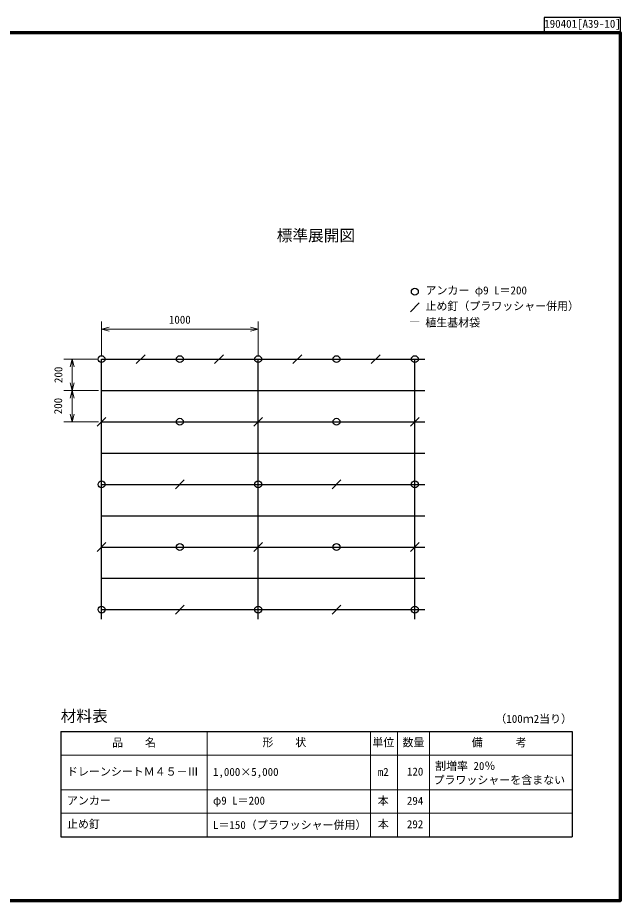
# Model space of a CAD drawing. Units: millimetres, scale not verified. Extents: x 200 to 8200, y 200 to 5838.
# Drawn here: x 4353 to 8200, y 200 to 5838 of the extents above; entities that cross this region are included whole.
import ezdxf
from ezdxf.enums import TextEntityAlignment as Align

# ---------------------------------------------------------------- set-up
doc = ezdxf.new("R2010")
doc.units = ezdxf.units.MM
doc.header["$LTSCALE"] = 20
for name, color, linetype, lineweight in [('C-DOC', 3, 'Continuous', 25), ('C-MTR-FRAM', 5, 'Continuous', 25), ('C-MTR-LINE', 5, 'Continuous', 13), ('C-STR', 7, 'Continuous', 25), ('C-STR-DIM', 1, 'Continuous', 13), ('C-STR-TXT', 7, 'Continuous', 25), ('C-TTL', 2, 'Continuous', 70)]:
    doc.layers.add(name, color=color, linetype=linetype, lineweight=lineweight)
for name, color, linetype in [('C-MTR', 5, 'Continuous'), ('C-MTR-TXT', 5, 'Continuous'), ('C-TTL-TXT', 7, 'Continuous')]:
    doc.layers.add(name, color=color, linetype=linetype)
doc.styles.add('ＭＳ ゴシック', font='')
doc.styles.get('ＭＳ ゴシック').set_extended_font_data('MS Gothic')

msp = doc.modelspace()

# ---------------------------------------------------------------- linework, layer by layer
at = {"layer": 'C-DOC'}
for p, q in [((8200, 5838), (7714.24, 5838)), ((7714.24, 5838), (7714.24, 5750)), ((8200, 5750), (8200, 5838)), ((7714.24, 5750), (8200, 5750))]:
    msp.add_line(p, q, dxfattribs=at)
at = {"layer": 'C-MTR-FRAM'}
for p, q in [((4627.97, 1278.33), (4627.97, 606.1)), ((4627.97, 1278.33), (7892.17, 1278.33)), ((7892.17, 1278.33), (7892.17, 606.1)), ((4627.97, 606.1), (7892.17, 606.1))]:
    msp.add_line(p, q, dxfattribs=at)
at = {"layer": 'C-MTR-LINE'}
for p, q in [((5561.97, 1278.33), (5561.97, 606.1)), ((6604.34, 1278.33), (6604.34, 606.1)), ((6778.34, 1278.33), (6778.34, 606.1)), ((6982.34, 1278.33), (6982.34, 606.1)), ((4627.97, 1128.33), (7892.17, 1128.33)), ((4627.97, 906.1), (7892.17, 906.1)), ((4627.97, 756.1), (7892.17, 756.1))]:
    msp.add_line(p, q, dxfattribs=at)
at = {"layer": 'C-STR'}
for p, q in [((5109.98, 3628.52), (5166.55, 3685.08)), ((5609.98, 3628.52), (5666.55, 3685.08)), ((6109.98, 3628.52), (6166.55, 3685.08)), ((6609.98, 3628.52), (6666.55, 3685.08)), ((4888.26, 1996.8), (4888.26, 3656.8)), ((5888.26, 1996.8), (5888.26, 3656.8)), ((6888.26, 1996.8), (6888.26, 3656.8)), ((4859.98, 3228.52), (4916.55, 3285.08)), ((5859.98, 3228.52), (5916.55, 3285.08)), ((6859.98, 3228.52), (6916.55, 3285.08)), ((5359.98, 2828.52), (5416.55, 2885.08)), ((6359.98, 2828.52), (6416.55, 2885.08)), ((4859.98, 2428.52), (4916.55, 2485.08)), ((5859.98, 2428.52), (5916.55, 2485.08)), ((6859.98, 2428.52), (6916.55, 2485.08)), ((5359.98, 2028.52), (5416.55, 2085.08)), ((6359.98, 2028.52), (6416.55, 2085.08))]:
    msp.add_line(p, q, dxfattribs=at)
at = {"layer": 'C-STR', "color": 3}
for p, q in [((4888.26, 3656.8), (6951.26, 3656.8)), ((4888.26, 3456.8), (6951.26, 3456.8)), ((4888.26, 3256.8), (6951.26, 3256.8)), ((4888.26, 3056.8), (6951.26, 3056.8)), ((4888.26, 2856.8), (6951.26, 2856.8)), ((4888.26, 2656.8), (6951.26, 2656.8)), ((4888.26, 2456.8), (6951.26, 2456.8)), ((4888.26, 2256.8), (6951.26, 2256.8)), ((4888.26, 2056.8), (6951.26, 2056.8))]:
    msp.add_line(p, q, dxfattribs=at)
at = {"layer": 'C-STR'}
for centre in [(4888.26, 3656.8), (5388.26, 3656.8), (5888.26, 3656.8), (6388.26, 3656.8), (6888.26, 3656.8), (5388.26, 3256.8), (6388.26, 3256.8), (4888.26, 2856.8), (5888.26, 2856.8), (6888.26, 2856.8), (5388.26, 2456.8), (6388.26, 2456.8), (4888.26, 2056.8), (5888.26, 2056.8), (6888.26, 2056.8)]:
    msp.add_circle(centre, 22, dxfattribs=at)
at = {"layer": 'C-STR-DIM'}
for p, q in [((4888.26, 3676.8), (4888.26, 3896.8)), ((5888.26, 3676.8), (5888.26, 3896.8)), ((4888.26, 3847.8), (4936.56, 3860.74)), ((4888.26, 3847.8), (4936.56, 3834.86)), ((4888.26, 3847.8), (5888.26, 3847.8)), ((4888.26, 3836.8), (4888.26, 3807.8)), ((5888.26, 3847.8), (5839.97, 3860.74)), ((5888.26, 3847.8), (5839.97, 3834.86)), ((5888.26, 3836.8), (5888.26, 3807.8)), ((4868.26, 3656.8), (4648.26, 3656.8)), ((4701.65, 3656.8), (4688.71, 3608.5)), ((4701.65, 3656.8), (4714.59, 3608.5)), ((4701.65, 3456.8), (4701.65, 3656.8)), ((4701.65, 3456.8), (4688.71, 3505.1)), ((4701.65, 3456.8), (4714.59, 3505.1)), ((4868.26, 3456.8), (4648.26, 3456.8)), ((4701.65, 3456.8), (4688.71, 3408.5)), ((4701.65, 3256.8), (4701.65, 3456.8)), ((4701.65, 3456.8), (4714.59, 3408.5)), ((4701.65, 3256.8), (4688.71, 3305.1)), ((4701.65, 3256.8), (4714.59, 3305.1)), ((4868.26, 3256.8), (4648.26, 3256.8))]:
    msp.add_line(p, q, dxfattribs=at)
at = {"layer": 'C-STR-TXT'}
msp.add_line((6859.98, 3959.22), (6916.55, 4015.78), dxfattribs=at)
msp.add_circle((6888.26, 4087.5), 22, dxfattribs=at)
at = {"layer": 'C-TTL'}
msp.add_lwpolyline([(200, 200), (8200, 200), (8200, 5740), (200, 5740)], close=True, dxfattribs=at)

# ---------------------------------------------------------------- texts
at = {"layer": 'C-DOC', "style": 'ＭＳ ゴシック'}
msp.add_text('190401[A39-10]', height=51.32, dxfattribs=at).set_placement((7714.24, 5758), align=Align.BOTTOM_LEFT)
at = {"layer": 'C-MTR', "style": 'ＭＳ ゴシック'}
msp.add_text('材料表', height=73.31, dxfattribs=at).set_placement((4627.97, 1318.33), align=Align.BOTTOM_LEFT)
at = {"layer": 'C-MTR-TXT', "style": 'ＭＳ ゴシック'}
for s, p in [('（100ｍ2当り）', (7402.17, 1318.33)), ('\u3000品\u3000\u3000名\u3000', (4886.21, 1166.33)), ('\u3000形\u3000\u3000状\u3000', (5845.35, 1168.33)), ('数量', (6809.34, 1167.33)), ('\u3000備\u3000\u3000\u3000考\u3000', (7181.53, 1167.44)), ('割増率 20％', (7017.59, 1017.33)), ('ドレーンシートＭ４５－Ⅲ', (4667.97, 981.18)), ('1,000×5,000', (5599.54, 979.18)), ('プラワッシャーを含まない', (7007.37, 927.52)), ('アンカー', (4667.97, 796.1)), ('φ9 L＝200', (5599.54, 796.1)), ('止め釘', (4667.97, 646.1)), ('L＝150（プラワッシャー併用）', (5599.54, 640.3))]:
    msp.add_text(s, height=51.32, dxfattribs=at).set_placement(p, align=Align.BOTTOM_LEFT)
for s, p in [('単位', (6686.66, 1168.33)), ('m2', (6686.66, 979.18)), ('120', (6889.98, 981.18)), ('本', (6686.66, 795.1)), ('294', (6889.98, 795.1)), ('本', (6686.66, 645.1)), ('292', (6889.98, 645.1))]:
    msp.add_text(s, height=51.32, dxfattribs=at).set_placement(p, align=Align.BOTTOM_CENTER)
at = {"layer": 'C-STR-DIM', "color": 7, "style": 'ＭＳ ゴシック'}
msp.add_text('1000', height=51.32, dxfattribs=at).set_placement((5318.26, 3867.8), align=Align.BOTTOM_LEFT)
for p in [(4653.76, 3504.3), (4652.26, 3304.67)]:
    msp.add_text('200', height=51.32, rotation=90, dxfattribs=at).set_placement(p, align=Align.BOTTOM_LEFT)
at = {"layer": 'C-STR-TXT', "style": 'ＭＳ ゴシック'}
for s, p in [('アンカー φ9 L＝200', (6956.38, 4055)), ('止め釘（プラワッシャー併用）', (6956.38, 3955)), ('植生基材袋', (6955.11, 3849.35))]:
    msp.add_text(s, height=51.32, dxfattribs=at).set_placement(p, align=Align.BOTTOM_LEFT)
at = {"layer": 'C-STR-TXT', "color": 3, "style": 'ＭＳ ゴシック'}
msp.add_text('―', height=51.32, dxfattribs=at).set_placement((6852.9, 3853.35), align=Align.BOTTOM_LEFT)
at = {"layer": 'C-TTL-TXT', "style": 'ＭＳ ゴシック'}
msp.add_text('標準展開図', height=73.31, dxfattribs=at).set_placement((6006.75, 4483.2), align=Align.TOP_LEFT)

doc.saveas('drawing.dxf')
